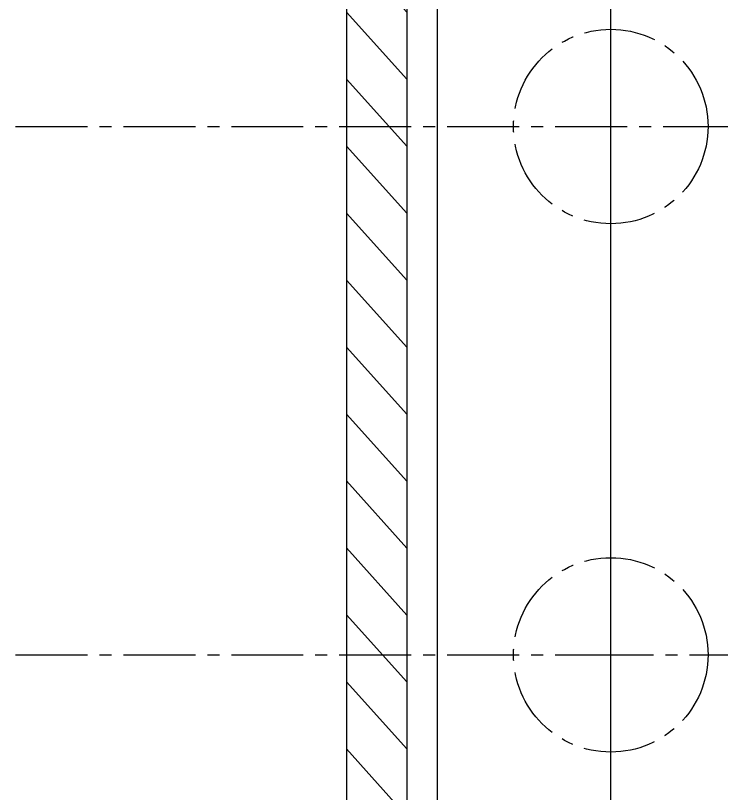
# Model space of a CAD drawing. Header units: millimetres. Extents: x 992 to 14246, y 907 to 4545.
# Drawn here: x 11160.3 to 11347.2, y 3398.4 to 3604.5 of the extents above; entities that cross this region are included whole.
import ezdxf

# ---------------------------------------------------------------- set-up
doc = ezdxf.new("R2010")
doc.units = ezdxf.units.MM
doc.linetypes.add('CENTER2', pattern=[28.575, 19.05, -3.175, 3.175, -3.175])

msp = doc.modelspace()

# ---------------------------------------------------------------- hatches: boundary and pattern name
h = msp.add_hatch()
h.set_pattern_fill('ANSI31', color=256, scale=95, angle=87)
h.set_pattern_definition([(132, (9543.366, 2410.512), (-8.824845, -7.945926), [])])
h.paths.add_polyline_path([(11263.91983, 3295.08591), (11247.91983, 3295.08591), (11247.91983, 3095.08591), (11263.91983, 3095.08591)])
h.paths.add_polyline_path([(11263.91983, 3435.08591), (11247.91983, 3435.08591), (11247.91983, 3295.08591), (11263.91983, 3295.08591)])
h.paths.add_polyline_path([(11263.91983, 3095.08591), (11247.91983, 3095.08591), (11247.91983, 2955.08591), (11263.91983, 2955.08591)])
h.paths.add_polyline_path([(11263.91983, 2955.08591), (11247.91983, 2955.08591), (11247.91983, 2815.08591), (11263.91983, 2815.08591)])
h.paths.add_polyline_path([(11263.91983, 2815.08591), (11247.91983, 2815.08591), (11247.91983, 2755.08591), (11263.91983, 2755.08591)])
h.paths.add_polyline_path([(11263.91983, 3575.08591), (11247.91983, 3575.08591), (11247.91983, 3435.08591), (11263.91983, 3435.08591)])
h.paths.add_polyline_path([(11263.91983, 3655.08591), (11247.91983, 3655.08591), (11247.91983, 3575.08591), (11263.91983, 3575.08591)])

# ---------------------------------------------------------------- linework, layer by layer
for p, q in [((11247.91983, 3655.08591), (11247.91983, 2755.08591)), ((11263.91983, 3655.08591), (11263.91983, 2755.08591)), ((11271.91983, 3655.08591), (11271.91983, 2755.08591))]:
    msp.add_line(p, q)
at = {"linetype": 'CENTER2', "ltscale": 20}
msp.add_line((11317.91851, 2755.08591), (11317.91851, 3655.08591), dxfattribs=at)
at = {"linetype": 'CENTER2'}
for p, q in [((11160.30859, 3575.08591), (11335.91983, 3575.08591)), ((11335.91983, 3575.08591), (11405.91983, 3575.08591)), ((11160.30859, 3435.08591), (11310.16196, 3435.08591)), ((11310.16196, 3435.08591), (11351.91983, 3435.08591))]:
    msp.add_line(p, q, dxfattribs=at)
for centre in [(11317.91851, 3575.08591), (11317.91851, 3435.08591)]:
    msp.add_circle(centre, 25.75787, dxfattribs=at)

doc.saveas('drawing.dxf')
